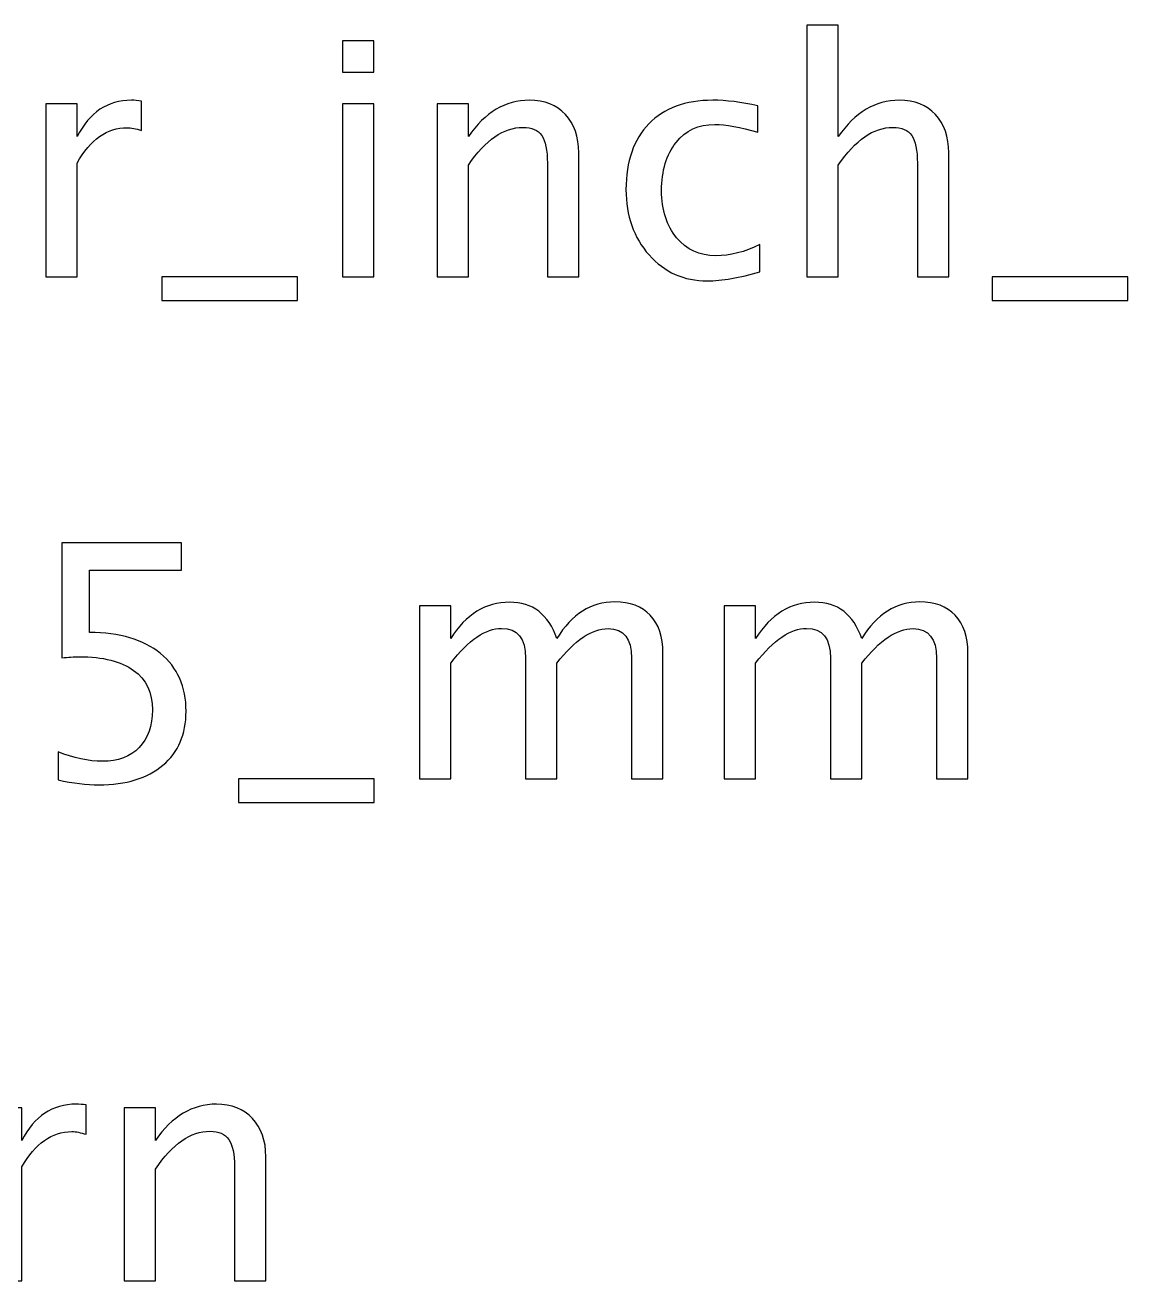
# Model space of a CAD drawing. Header units: centimetres. Extents: x -50 to 50, y -51 to 59.
# Drawn here: x 9.222 to 13.511, y 43.767 to 48.65 of the extents above; entities that cross this region are included whole.
import ezdxf

# ---------------------------------------------------------------- set-up
doc = ezdxf.new("R2010")
doc.units = ezdxf.units.CM
doc.header["$MEASUREMENT"] = 0
doc.layers.add('Layer 1', color=7, linetype='Continuous')

msp = doc.modelspace()

# ---------------------------------------------------------------- linework, layer by layer
at = {"layer": 'Layer 1'}
for points, knots in [([(12.26296, 47.67044), (12.26296, 47.67044), (12.26296, 48.64961), (12.26296, 48.64961), (12.26296, 48.64961), (12.26296, 48.64961), (12.38488, 48.64961), (12.38488, 48.64961), (12.38488, 48.64961), (12.38488, 48.64961), (12.38488, 48.21633), (12.38488, 48.21633), (12.38488, 48.21633), (12.44944, 48.31052), (12.5286, 48.35751), (12.62216, 48.35751), (12.62216, 48.35751), (12.681, 48.35751), (12.72778, 48.3391), (12.76228, 48.30205), (12.76228, 48.30205), (12.79678, 48.26522), (12.81414, 48.21548), (12.81414, 48.15325), (12.81414, 48.15325), (12.81414, 48.15325), (12.81414, 47.67044), (12.81414, 47.67044), (12.81414, 47.67044), (12.81414, 47.67044), (12.69222, 47.67044), (12.69222, 47.67044), (12.69222, 47.67044), (12.69222, 47.67044), (12.69222, 48.11346), (12.69222, 48.11346), (12.69222, 48.11346), (12.69222, 48.16341), (12.68481, 48.19897), (12.67021, 48.22014), (12.67021, 48.22014), (12.65539, 48.24152), (12.63105, 48.2521), (12.59697, 48.2521), (12.59697, 48.2521), (12.52204, 48.2521), (12.45134, 48.20321), (12.38488, 48.10542), (12.38488, 48.10542), (12.38488, 48.10542), (12.38488, 47.67044), (12.38488, 47.67044), (12.38488, 47.67044), (12.38488, 47.67044), (12.26296, 47.67044), (12.26296, 47.67044)], [0, 0, 0, 0, 0.0666667, 0.0666667, 0.0666667, 0.0666667, 0.1333333, 0.1333333, 0.1333333, 0.1333333, 0.2, 0.2, 0.2, 0.2, 0.2666667, 0.2666667, 0.2666667, 0.2666667, 0.3333333, 0.3333333, 0.3333333, 0.3333333, 0.4, 0.4, 0.4, 0.4, 0.4666667, 0.4666667, 0.4666667, 0.4666667, 0.5333333, 0.5333333, 0.5333333, 0.5333333, 0.6, 0.6, 0.6, 0.6, 0.6666667, 0.6666667, 0.6666667, 0.6666667, 0.7333333, 0.7333333, 0.7333333, 0.7333333, 0.8, 0.8, 0.8, 0.8, 0.8666667, 0.8666667, 0.8666667, 0.8666667, 1, 1, 1, 1]), ([(10.45723, 48.46673), (10.45723, 48.46673), (10.45723, 48.58865), (10.45723, 48.58865), (10.45723, 48.58865), (10.45723, 48.58865), (10.57915, 48.58865), (10.57915, 48.58865), (10.57915, 48.58865), (10.57915, 48.58865), (10.57915, 48.46673), (10.57915, 48.46673), (10.57915, 48.46673), (10.57915, 48.46673), (10.45723, 48.46673), (10.45723, 48.46673)], [0, 0, 0, 0, 0.2, 0.2, 0.2, 0.2, 0.4, 0.4, 0.4, 0.4, 0.6, 0.6, 0.6, 0.6, 1, 1, 1, 1]), ([(9.30259, 47.67044), (9.30259, 47.67044), (9.30259, 48.34354), (9.30259, 48.34354), (9.30259, 48.34354), (9.30259, 48.34354), (9.42451, 48.34354), (9.42451, 48.34354), (9.42451, 48.34354), (9.42451, 48.34354), (9.42451, 48.21633), (9.42451, 48.21633), (9.42451, 48.21633), (9.47298, 48.31052), (9.54326, 48.35751), (9.63554, 48.35751), (9.63554, 48.35751), (9.64803, 48.35751), (9.66115, 48.35645), (9.6747, 48.35434), (9.6747, 48.35434), (9.6747, 48.35434), (9.6747, 48.24025), (9.6747, 48.24025), (9.6747, 48.24025), (9.65353, 48.24723), (9.63491, 48.25083), (9.61882, 48.25083), (9.61882, 48.25083), (9.54135, 48.25083), (9.47658, 48.20511), (9.42451, 48.11346), (9.42451, 48.11346), (9.42451, 48.11346), (9.42451, 47.67044), (9.42451, 47.67044), (9.42451, 47.67044), (9.42451, 47.67044), (9.30259, 47.67044), (9.30259, 47.67044)], [0, 0, 0, 0, 0.0909091, 0.0909091, 0.0909091, 0.0909091, 0.1818182, 0.1818182, 0.1818182, 0.1818182, 0.2727273, 0.2727273, 0.2727273, 0.2727273, 0.3636364, 0.3636364, 0.3636364, 0.3636364, 0.4545455, 0.4545455, 0.4545455, 0.4545455, 0.5454545, 0.5454545, 0.5454545, 0.5454545, 0.6363636, 0.6363636, 0.6363636, 0.6363636, 0.7272727, 0.7272727, 0.7272727, 0.7272727, 0.8181818, 0.8181818, 0.8181818, 0.8181818, 1, 1, 1, 1]), ([(10.45723, 47.67044), (10.45723, 47.67044), (10.45723, 48.34354), (10.45723, 48.34354), (10.45723, 48.34354), (10.45723, 48.34354), (10.57915, 48.34354), (10.57915, 48.34354), (10.57915, 48.34354), (10.57915, 48.34354), (10.57915, 47.67044), (10.57915, 47.67044), (10.57915, 47.67044), (10.57915, 47.67044), (10.45723, 47.67044), (10.45723, 47.67044)], [0, 0, 0, 0, 0.2, 0.2, 0.2, 0.2, 0.4, 0.4, 0.4, 0.4, 0.6, 0.6, 0.6, 0.6, 1, 1, 1, 1]), ([(10.82426, 47.67044), (10.82426, 47.67044), (10.82426, 48.34354), (10.82426, 48.34354), (10.82426, 48.34354), (10.82426, 48.34354), (10.94618, 48.34354), (10.94618, 48.34354), (10.94618, 48.34354), (10.94618, 48.34354), (10.94618, 48.21633), (10.94618, 48.21633), (10.94618, 48.21633), (11.01074, 48.31052), (11.0899, 48.35751), (11.18346, 48.35751), (11.18346, 48.35751), (11.2423, 48.35751), (11.28908, 48.3391), (11.32358, 48.30205), (11.32358, 48.30205), (11.35808, 48.26522), (11.37544, 48.21548), (11.37544, 48.15325), (11.37544, 48.15325), (11.37544, 48.15325), (11.37544, 47.67044), (11.37544, 47.67044), (11.37544, 47.67044), (11.37544, 47.67044), (11.25352, 47.67044), (11.25352, 47.67044), (11.25352, 47.67044), (11.25352, 47.67044), (11.25352, 48.11346), (11.25352, 48.11346), (11.25352, 48.11346), (11.25352, 48.16341), (11.24611, 48.19897), (11.23151, 48.22014), (11.23151, 48.22014), (11.21669, 48.24152), (11.19235, 48.2521), (11.15827, 48.2521), (11.15827, 48.2521), (11.08334, 48.2521), (11.01264, 48.20321), (10.94618, 48.10542), (10.94618, 48.10542), (10.94618, 48.10542), (10.94618, 47.67044), (10.94618, 47.67044), (10.94618, 47.67044), (10.94618, 47.67044), (10.82426, 47.67044), (10.82426, 47.67044)], [0, 0, 0, 0, 0.0666667, 0.0666667, 0.0666667, 0.0666667, 0.1333333, 0.1333333, 0.1333333, 0.1333333, 0.2, 0.2, 0.2, 0.2, 0.2666667, 0.2666667, 0.2666667, 0.2666667, 0.3333333, 0.3333333, 0.3333333, 0.3333333, 0.4, 0.4, 0.4, 0.4, 0.4666667, 0.4666667, 0.4666667, 0.4666667, 0.5333333, 0.5333333, 0.5333333, 0.5333333, 0.6, 0.6, 0.6, 0.6, 0.6666667, 0.6666667, 0.6666667, 0.6666667, 0.7333333, 0.7333333, 0.7333333, 0.7333333, 0.8, 0.8, 0.8, 0.8, 0.8666667, 0.8666667, 0.8666667, 0.8666667, 1, 1, 1, 1]), ([(12.07987, 47.69076), (12.00092, 47.66705), (11.93276, 47.6552), (11.8754, 47.6552), (11.8754, 47.6552), (11.78438, 47.6552), (11.70903, 47.68886), (11.64913, 47.75595), (11.64913, 47.75595), (11.58923, 47.82326), (11.55917, 47.90814), (11.55917, 48.01038), (11.55917, 48.01038), (11.55917, 48.1196), (11.5888, 48.2049), (11.64807, 48.26586), (11.64807, 48.26586), (11.70734, 48.32703), (11.7901, 48.35751), (11.89636, 48.35751), (11.89636, 48.35751), (11.94864, 48.35751), (12.00748, 48.35031), (12.07225, 48.33592), (12.07225, 48.33592), (12.07225, 48.33592), (12.07225, 48.23305), (12.07225, 48.23305), (12.07225, 48.23305), (12.00346, 48.25337), (11.94737, 48.26353), (11.90419, 48.26353), (11.90419, 48.26353), (11.84153, 48.26353), (11.79137, 48.24004), (11.7539, 48.19326), (11.7539, 48.19326), (11.71644, 48.14648), (11.6976, 48.08404), (11.6976, 48.00614), (11.6976, 48.00614), (11.6976, 47.93058), (11.71707, 47.86962), (11.75581, 47.82284), (11.75581, 47.82284), (11.79454, 47.77627), (11.84513, 47.75299), (11.908, 47.75299), (11.908, 47.75299), (11.96367, 47.75299), (12.02082, 47.76738), (12.07987, 47.79617), (12.07987, 47.79617), (12.07987, 47.79617), (12.07987, 47.69076), (12.07987, 47.69076)], [0, 0, 0, 0, 0.0666667, 0.0666667, 0.0666667, 0.0666667, 0.1333333, 0.1333333, 0.1333333, 0.1333333, 0.2, 0.2, 0.2, 0.2, 0.2666667, 0.2666667, 0.2666667, 0.2666667, 0.3333333, 0.3333333, 0.3333333, 0.3333333, 0.4, 0.4, 0.4, 0.4, 0.4666667, 0.4666667, 0.4666667, 0.4666667, 0.5333333, 0.5333333, 0.5333333, 0.5333333, 0.6, 0.6, 0.6, 0.6, 0.6666667, 0.6666667, 0.6666667, 0.6666667, 0.7333333, 0.7333333, 0.7333333, 0.7333333, 0.8, 0.8, 0.8, 0.8, 0.8666667, 0.8666667, 0.8666667, 0.8666667, 1, 1, 1, 1]), ([(9.75365, 47.579), (9.75365, 47.579), (9.75365, 47.67044), (9.75365, 47.67044), (9.75365, 47.67044), (9.75365, 47.67044), (10.28197, 47.67044), (10.28197, 47.67044), (10.28197, 47.67044), (10.28197, 47.67044), (10.28197, 47.579), (10.28197, 47.579), (10.28197, 47.579), (10.28197, 47.579), (9.75365, 47.579), (9.75365, 47.579)], [0, 0, 0, 0, 0.2, 0.2, 0.2, 0.2, 0.4, 0.4, 0.4, 0.4, 0.6, 0.6, 0.6, 0.6, 1, 1, 1, 1]), ([(12.98263, 47.579), (12.98263, 47.579), (12.98263, 47.67044), (12.98263, 47.67044), (12.98263, 47.67044), (12.98263, 47.67044), (13.51095, 47.67044), (13.51095, 47.67044), (13.51095, 47.67044), (13.51095, 47.67044), (13.51095, 47.579), (13.51095, 47.579), (13.51095, 47.579), (13.51095, 47.579), (12.98263, 47.579), (12.98263, 47.579)], [0, 0, 0, 0, 0.2, 0.2, 0.2, 0.2, 0.4, 0.4, 0.4, 0.4, 0.6, 0.6, 0.6, 0.6, 1, 1, 1, 1]), ([(9.35054, 45.71506), (9.35054, 45.71506), (9.35054, 45.82428), (9.35054, 45.82428), (9.35054, 45.82428), (9.41129, 45.79973), (9.46886, 45.78745), (9.5239, 45.78745), (9.5239, 45.78745), (9.58401, 45.78745), (9.63142, 45.80523), (9.66592, 45.84079), (9.66592, 45.84079), (9.70043, 45.87635), (9.71757, 45.92525), (9.71757, 45.98748), (9.71757, 45.98748), (9.71757, 46.05436), (9.69323, 46.10559), (9.64455, 46.14093), (9.64455, 46.14093), (9.59586, 46.17628), (9.52538, 46.19385), (9.4333, 46.19385), (9.4333, 46.19385), (9.41192, 46.19385), (9.38928, 46.19237), (9.36578, 46.18941), (9.36578, 46.18941), (9.36578, 46.18941), (9.36578, 46.63708), (9.36578, 46.63708), (9.36578, 46.63708), (9.36578, 46.63708), (9.8306, 46.63708), (9.8306, 46.63708), (9.8306, 46.63708), (9.8306, 46.63708), (9.8306, 46.5304), (9.8306, 46.5304), (9.8306, 46.5304), (9.8306, 46.5304), (9.47246, 46.5304), (9.47246, 46.5304), (9.47246, 46.5304), (9.47246, 46.5304), (9.47246, 46.28783), (9.47246, 46.28783), (9.47246, 46.28783), (9.59057, 46.28783), (9.68265, 46.26074), (9.7489, 46.20655), (9.7489, 46.20655), (9.81515, 46.15258), (9.84838, 46.07765), (9.84838, 45.98176), (9.84838, 45.98176), (9.84838, 45.89244), (9.81832, 45.82259), (9.75821, 45.772), (9.75821, 45.772), (9.6981, 45.72141), (9.61512, 45.69601), (9.50929, 45.69601), (9.50929, 45.69601), (9.46209, 45.69601), (9.40917, 45.70236), (9.35054, 45.71506)], [0, 0, 0, 0, 0.0555556, 0.0555556, 0.0555556, 0.0555556, 0.1111111, 0.1111111, 0.1111111, 0.1111111, 0.1666667, 0.1666667, 0.1666667, 0.1666667, 0.2222222, 0.2222222, 0.2222222, 0.2222222, 0.2777778, 0.2777778, 0.2777778, 0.2777778, 0.3333333, 0.3333333, 0.3333333, 0.3333333, 0.3888889, 0.3888889, 0.3888889, 0.3888889, 0.4444444, 0.4444444, 0.4444444, 0.4444444, 0.5, 0.5, 0.5, 0.5, 0.5555556, 0.5555556, 0.5555556, 0.5555556, 0.6111111, 0.6111111, 0.6111111, 0.6111111, 0.6666667, 0.6666667, 0.6666667, 0.6666667, 0.7222222, 0.7222222, 0.7222222, 0.7222222, 0.7777778, 0.7777778, 0.7777778, 0.7777778, 0.8333333, 0.8333333, 0.8333333, 0.8333333, 0.8888889, 0.8888889, 0.8888889, 0.8888889, 1, 1, 1, 1]), ([(10.75558, 45.71887), (10.75558, 45.71887), (10.75558, 46.39197), (10.75558, 46.39197), (10.75558, 46.39197), (10.75558, 46.39197), (10.8775, 46.39197), (10.8775, 46.39197), (10.8775, 46.39197), (10.8775, 46.39197), (10.8775, 46.26476), (10.8775, 46.26476), (10.8775, 46.26476), (10.93698, 46.35895), (11.01318, 46.40594), (11.10652, 46.40594), (11.10652, 46.40594), (11.19648, 46.40594), (11.25765, 46.35895), (11.29025, 46.26476), (11.29025, 46.26476), (11.34804, 46.3598), (11.42339, 46.40721), (11.51589, 46.40721), (11.51589, 46.40721), (11.57494, 46.40721), (11.62087, 46.38985), (11.65368, 46.35493), (11.65368, 46.35493), (11.68649, 46.32), (11.703, 46.27111), (11.703, 46.20824), (11.703, 46.20824), (11.703, 46.20824), (11.703, 45.71887), (11.703, 45.71887), (11.703, 45.71887), (11.703, 45.71887), (11.58108, 45.71887), (11.58108, 45.71887), (11.58108, 45.71887), (11.58108, 45.71887), (11.58108, 46.18814), (11.58108, 46.18814), (11.58108, 46.18814), (11.58108, 46.26476), (11.5506, 46.30307), (11.48964, 46.30307), (11.48964, 46.30307), (11.42635, 46.30307), (11.35989, 46.25841), (11.29025, 46.16887), (11.29025, 46.16887), (11.29025, 46.16887), (11.29025, 45.71887), (11.29025, 45.71887), (11.29025, 45.71887), (11.29025, 45.71887), (11.16833, 45.71887), (11.16833, 45.71887), (11.16833, 45.71887), (11.16833, 45.71887), (11.16833, 46.18856), (11.16833, 46.18856), (11.16833, 46.18856), (11.16833, 46.26582), (11.13743, 46.30434), (11.07541, 46.30434), (11.07541, 46.30434), (11.01381, 46.30434), (10.94777, 46.25947), (10.8775, 46.16951), (10.8775, 46.16951), (10.8775, 46.16951), (10.8775, 45.71887), (10.8775, 45.71887), (10.8775, 45.71887), (10.8775, 45.71887), (10.75558, 45.71887), (10.75558, 45.71887)], [0, 0, 0, 0, 0.047619, 0.047619, 0.047619, 0.047619, 0.0952381, 0.0952381, 0.0952381, 0.0952381, 0.1428571, 0.1428571, 0.1428571, 0.1428571, 0.1904762, 0.1904762, 0.1904762, 0.1904762, 0.2380952, 0.2380952, 0.2380952, 0.2380952, 0.2857143, 0.2857143, 0.2857143, 0.2857143, 0.3333333, 0.3333333, 0.3333333, 0.3333333, 0.3809524, 0.3809524, 0.3809524, 0.3809524, 0.4285714, 0.4285714, 0.4285714, 0.4285714, 0.4761905, 0.4761905, 0.4761905, 0.4761905, 0.5238095, 0.5238095, 0.5238095, 0.5238095, 0.5714286, 0.5714286, 0.5714286, 0.5714286, 0.6190476, 0.6190476, 0.6190476, 0.6190476, 0.6666667, 0.6666667, 0.6666667, 0.6666667, 0.7142857, 0.7142857, 0.7142857, 0.7142857, 0.7619048, 0.7619048, 0.7619048, 0.7619048, 0.8095238, 0.8095238, 0.8095238, 0.8095238, 0.8571429, 0.8571429, 0.8571429, 0.8571429, 0.9047619, 0.9047619, 0.9047619, 0.9047619, 1, 1, 1, 1]), ([(11.94134, 45.71887), (11.94134, 45.71887), (11.94134, 46.39197), (11.94134, 46.39197), (11.94134, 46.39197), (11.94134, 46.39197), (12.06326, 46.39197), (12.06326, 46.39197), (12.06326, 46.39197), (12.06326, 46.39197), (12.06326, 46.26476), (12.06326, 46.26476), (12.06326, 46.26476), (12.12274, 46.35895), (12.19894, 46.40594), (12.29228, 46.40594), (12.29228, 46.40594), (12.38224, 46.40594), (12.44341, 46.35895), (12.47601, 46.26476), (12.47601, 46.26476), (12.5338, 46.3598), (12.60915, 46.40721), (12.70165, 46.40721), (12.70165, 46.40721), (12.7607, 46.40721), (12.80663, 46.38985), (12.83944, 46.35493), (12.83944, 46.35493), (12.87225, 46.32), (12.88876, 46.27111), (12.88876, 46.20824), (12.88876, 46.20824), (12.88876, 46.20824), (12.88876, 45.71887), (12.88876, 45.71887), (12.88876, 45.71887), (12.88876, 45.71887), (12.76684, 45.71887), (12.76684, 45.71887), (12.76684, 45.71887), (12.76684, 45.71887), (12.76684, 46.18814), (12.76684, 46.18814), (12.76684, 46.18814), (12.76684, 46.26476), (12.73636, 46.30307), (12.6754, 46.30307), (12.6754, 46.30307), (12.61211, 46.30307), (12.54565, 46.25841), (12.47601, 46.16887), (12.47601, 46.16887), (12.47601, 46.16887), (12.47601, 45.71887), (12.47601, 45.71887), (12.47601, 45.71887), (12.47601, 45.71887), (12.35409, 45.71887), (12.35409, 45.71887), (12.35409, 45.71887), (12.35409, 45.71887), (12.35409, 46.18856), (12.35409, 46.18856), (12.35409, 46.18856), (12.35409, 46.26582), (12.32319, 46.30434), (12.26117, 46.30434), (12.26117, 46.30434), (12.19957, 46.30434), (12.13353, 46.25947), (12.06326, 46.16951), (12.06326, 46.16951), (12.06326, 46.16951), (12.06326, 45.71887), (12.06326, 45.71887), (12.06326, 45.71887), (12.06326, 45.71887), (11.94134, 45.71887), (11.94134, 45.71887)], [0, 0, 0, 0, 0.047619, 0.047619, 0.047619, 0.047619, 0.0952381, 0.0952381, 0.0952381, 0.0952381, 0.1428571, 0.1428571, 0.1428571, 0.1428571, 0.1904762, 0.1904762, 0.1904762, 0.1904762, 0.2380952, 0.2380952, 0.2380952, 0.2380952, 0.2857143, 0.2857143, 0.2857143, 0.2857143, 0.3333333, 0.3333333, 0.3333333, 0.3333333, 0.3809524, 0.3809524, 0.3809524, 0.3809524, 0.4285714, 0.4285714, 0.4285714, 0.4285714, 0.4761905, 0.4761905, 0.4761905, 0.4761905, 0.5238095, 0.5238095, 0.5238095, 0.5238095, 0.5714286, 0.5714286, 0.5714286, 0.5714286, 0.6190476, 0.6190476, 0.6190476, 0.6190476, 0.6666667, 0.6666667, 0.6666667, 0.6666667, 0.7142857, 0.7142857, 0.7142857, 0.7142857, 0.7619048, 0.7619048, 0.7619048, 0.7619048, 0.8095238, 0.8095238, 0.8095238, 0.8095238, 0.8571429, 0.8571429, 0.8571429, 0.8571429, 0.9047619, 0.9047619, 0.9047619, 0.9047619, 1, 1, 1, 1]), ([(10.052, 45.62743), (10.052, 45.62743), (10.052, 45.71887), (10.052, 45.71887), (10.052, 45.71887), (10.052, 45.71887), (10.58032, 45.71887), (10.58032, 45.71887), (10.58032, 45.71887), (10.58032, 45.71887), (10.58032, 45.62743), (10.58032, 45.62743), (10.58032, 45.62743), (10.58032, 45.62743), (10.052, 45.62743), (10.052, 45.62743)], [0, 0, 0, 0, 0.2, 0.2, 0.2, 0.2, 0.4, 0.4, 0.4, 0.4, 0.6, 0.6, 0.6, 0.6, 1, 1, 1, 1]), ([(9.08775, 43.7673), (9.08775, 43.7673), (9.08775, 44.4404), (9.08775, 44.4404), (9.08775, 44.4404), (9.08775, 44.4404), (9.20967, 44.4404), (9.20967, 44.4404), (9.20967, 44.4404), (9.20967, 44.4404), (9.20967, 44.31319), (9.20967, 44.31319), (9.20967, 44.31319), (9.25814, 44.40738), (9.32842, 44.45437), (9.4207, 44.45437), (9.4207, 44.45437), (9.43319, 44.45437), (9.44631, 44.45331), (9.45986, 44.4512), (9.45986, 44.4512), (9.45986, 44.4512), (9.45986, 44.33711), (9.45986, 44.33711), (9.45986, 44.33711), (9.43869, 44.34409), (9.42007, 44.34769), (9.40398, 44.34769), (9.40398, 44.34769), (9.32651, 44.34769), (9.26174, 44.30197), (9.20967, 44.21032), (9.20967, 44.21032), (9.20967, 44.21032), (9.20967, 43.7673), (9.20967, 43.7673), (9.20967, 43.7673), (9.20967, 43.7673), (9.08775, 43.7673), (9.08775, 43.7673)], [0, 0, 0, 0, 0.0909091, 0.0909091, 0.0909091, 0.0909091, 0.1818182, 0.1818182, 0.1818182, 0.1818182, 0.2727273, 0.2727273, 0.2727273, 0.2727273, 0.3636364, 0.3636364, 0.3636364, 0.3636364, 0.4545455, 0.4545455, 0.4545455, 0.4545455, 0.5454545, 0.5454545, 0.5454545, 0.5454545, 0.6363636, 0.6363636, 0.6363636, 0.6363636, 0.7272727, 0.7272727, 0.7272727, 0.7272727, 0.8181818, 0.8181818, 0.8181818, 0.8181818, 1, 1, 1, 1]), ([(9.60739, 43.7673), (9.60739, 43.7673), (9.60739, 44.4404), (9.60739, 44.4404), (9.60739, 44.4404), (9.60739, 44.4404), (9.72931, 44.4404), (9.72931, 44.4404), (9.72931, 44.4404), (9.72931, 44.4404), (9.72931, 44.31319), (9.72931, 44.31319), (9.72931, 44.31319), (9.79387, 44.40738), (9.87303, 44.45437), (9.96659, 44.45437), (9.96659, 44.45437), (10.02543, 44.45437), (10.07221, 44.43596), (10.10671, 44.39891), (10.10671, 44.39891), (10.14121, 44.36208), (10.15857, 44.31234), (10.15857, 44.25011), (10.15857, 44.25011), (10.15857, 44.25011), (10.15857, 43.7673), (10.15857, 43.7673), (10.15857, 43.7673), (10.15857, 43.7673), (10.03665, 43.7673), (10.03665, 43.7673), (10.03665, 43.7673), (10.03665, 43.7673), (10.03665, 44.21032), (10.03665, 44.21032), (10.03665, 44.21032), (10.03665, 44.26027), (10.02924, 44.29583), (10.01464, 44.317), (10.01464, 44.317), (9.99982, 44.33838), (9.97548, 44.34896), (9.9414, 44.34896), (9.9414, 44.34896), (9.86647, 44.34896), (9.79577, 44.30007), (9.72931, 44.20228), (9.72931, 44.20228), (9.72931, 44.20228), (9.72931, 43.7673), (9.72931, 43.7673), (9.72931, 43.7673), (9.72931, 43.7673), (9.60739, 43.7673), (9.60739, 43.7673)], [0, 0, 0, 0, 0.0666667, 0.0666667, 0.0666667, 0.0666667, 0.1333333, 0.1333333, 0.1333333, 0.1333333, 0.2, 0.2, 0.2, 0.2, 0.2666667, 0.2666667, 0.2666667, 0.2666667, 0.3333333, 0.3333333, 0.3333333, 0.3333333, 0.4, 0.4, 0.4, 0.4, 0.4666667, 0.4666667, 0.4666667, 0.4666667, 0.5333333, 0.5333333, 0.5333333, 0.5333333, 0.6, 0.6, 0.6, 0.6, 0.6666667, 0.6666667, 0.6666667, 0.6666667, 0.7333333, 0.7333333, 0.7333333, 0.7333333, 0.8, 0.8, 0.8, 0.8, 0.8666667, 0.8666667, 0.8666667, 0.8666667, 1, 1, 1, 1])]:
    msp.add_open_spline(points, degree=3, knots=knots, dxfattribs=at)

doc.saveas('drawing.dxf')
